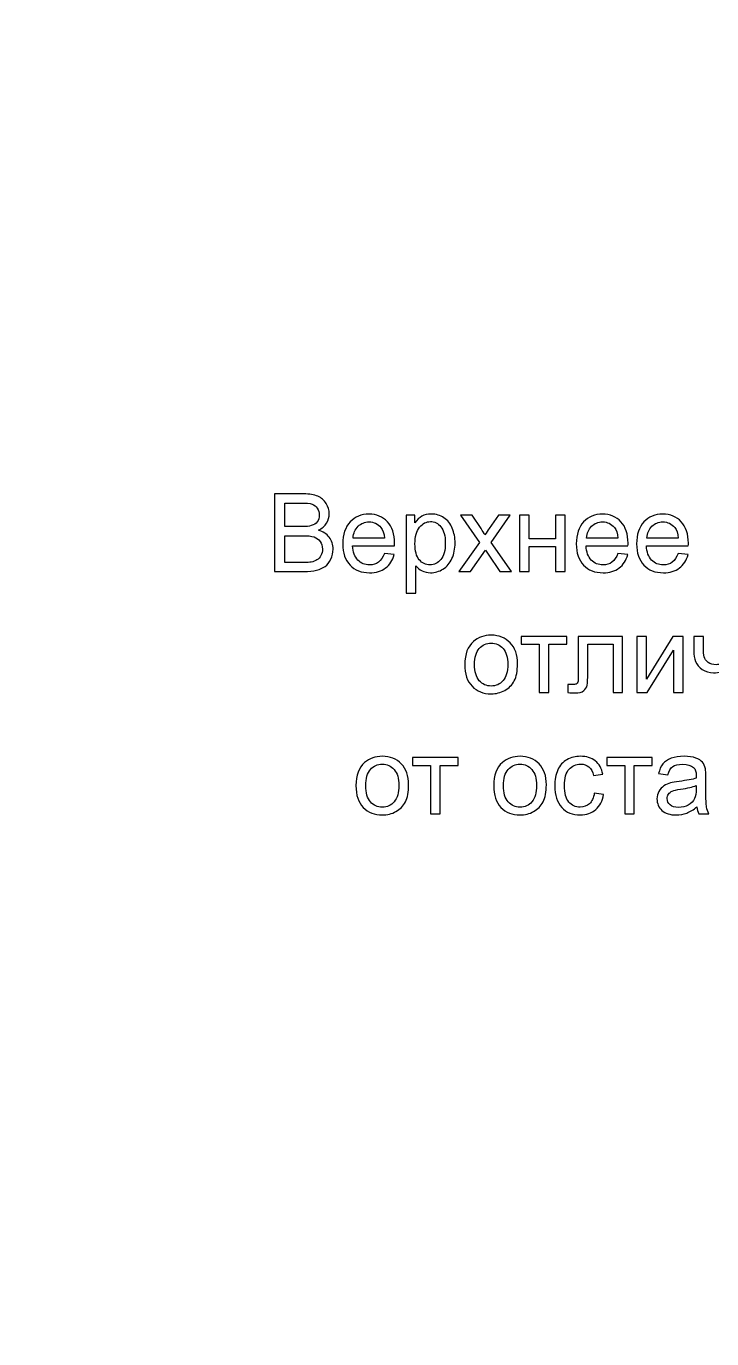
# Model space of a CAD drawing. Header units: centimetres. Extents: x -343 to 358, y -257 to 272.
# Drawn here: x -290.7 to -263.6, y 164.9 to 216.8 of the extents above; entities that cross this region are included whole.
import ezdxf

# ---------------------------------------------------------------- set-up
doc = ezdxf.new("R2010")
doc.units = ezdxf.units.CM
doc.header["$MEASUREMENT"] = 0
doc.layers.add('layer 1', color=7, linetype='Continuous')

msp = doc.modelspace()

# ---------------------------------------------------------------- linework, layer by layer
at = {"layer": 'layer 1', "color": 253, "lineweight": 20}
msp.add_open_spline([(-336.15246, 268.74795), (-336.15246, 268.74795), (-58.05242, 268.74795), (-58.05242, 268.74795), (-58.05242, 268.74795), (-54.20242, 268.74795), (-51.05242, 265.59795), (-51.05242, 261.74795), (-51.05242, 261.74795), (-51.05242, 261.74795), (-51.05242, 74.24125), (-51.05242, 74.24125), (-51.05242, 74.24125), (-51.05242, 70.39125), (-54.20242, 67.24125), (-58.05242, 67.24125), (-58.05242, 67.24125), (-58.05242, 67.24125), (-336.15246, 67.24125), (-336.15246, 67.24125), (-336.15246, 67.24125), (-340.00246, 67.24125), (-343.15246, 70.39125), (-343.15246, 74.24125), (-343.15246, 74.24125), (-343.15246, 74.24125), (-343.15246, 261.74795), (-343.15246, 261.74795), (-343.15246, 261.74795), (-343.15246, 265.59795), (-340.00246, 268.74795), (-336.15246, 268.74795)], degree=3, knots=[0, 0, 0, 0, 0.11111111, 0.11111111, 0.11111111, 0.11111111, 0.22222222, 0.22222222, 0.22222222, 0.22222222, 0.33333333, 0.33333333, 0.33333333, 0.33333333, 0.44444444, 0.44444444, 0.44444444, 0.44444444, 0.55555556, 0.55555556, 0.55555556, 0.55555556, 0.66666667, 0.66666667, 0.66666667, 0.66666667, 0.77777778, 0.77777778, 0.77777778, 0.77777778, 1, 1, 1, 1], dxfattribs=at)
at = {"layer": 'layer 1', "color": 242}
for points, knots in [([(-280.88713, 195.25934), (-280.88713, 195.25934), (-280.88713, 198.32961), (-280.88713, 198.32961), (-280.88713, 198.32961), (-280.88713, 198.32961), (-279.73507, 198.32961), (-279.73507, 198.32961), (-279.73507, 198.32961), (-279.50065, 198.32961), (-279.31269, 198.29887), (-279.17047, 198.2367), (-279.17047, 198.2367), (-279.02896, 198.17452), (-278.91819, 198.07875), (-278.83814, 197.9494), (-278.83814, 197.9494), (-278.75738, 197.82075), (-278.71736, 197.68568), (-278.71736, 197.54417), (-278.71736, 197.54417), (-278.71736, 197.41339), (-278.7531, 197.28975), (-278.82385, 197.17397), (-278.82385, 197.17397), (-278.8946, 197.05819), (-279.0018, 196.96457), (-279.14545, 196.8931), (-279.14545, 196.8931), (-278.95964, 196.83878), (-278.8167, 196.74587), (-278.71736, 196.61437), (-278.71736, 196.61437), (-278.61731, 196.48359), (-278.56728, 196.3285), (-278.56728, 196.14983), (-278.56728, 196.14983), (-278.56728, 196.00547), (-278.59801, 195.87182), (-278.65876, 195.74818), (-278.65876, 195.74818), (-278.71951, 195.62454), (-278.79455, 195.52949), (-278.88388, 195.46231), (-278.88388, 195.46231), (-278.97322, 195.39584), (-279.08542, 195.3451), (-279.21978, 195.3108), (-279.21978, 195.3108), (-279.35486, 195.27649), (-279.51995, 195.25934), (-279.71577, 195.25934), (-279.71577, 195.25934), (-279.71577, 195.25934), (-280.88713, 195.25934), (-280.88713, 195.25934)], [0, 0, 0, 0, 0.06666667, 0.06666667, 0.06666667, 0.06666667, 0.13333333, 0.13333333, 0.13333333, 0.13333333, 0.2, 0.2, 0.2, 0.2, 0.26666667, 0.26666667, 0.26666667, 0.26666667, 0.33333333, 0.33333333, 0.33333333, 0.33333333, 0.4, 0.4, 0.4, 0.4, 0.46666667, 0.46666667, 0.46666667, 0.46666667, 0.53333333, 0.53333333, 0.53333333, 0.53333333, 0.6, 0.6, 0.6, 0.6, 0.66666667, 0.66666667, 0.66666667, 0.66666667, 0.73333333, 0.73333333, 0.73333333, 0.73333333, 0.8, 0.8, 0.8, 0.8, 0.86666667, 0.86666667, 0.86666667, 0.86666667, 1, 1, 1, 1]), ([(-280.47976, 197.03889), (-280.47976, 197.03889), (-279.81582, 197.03889), (-279.81582, 197.03889), (-279.81582, 197.03889), (-279.63573, 197.03889), (-279.50637, 197.05104), (-279.42847, 197.07463), (-279.42847, 197.07463), (-279.32484, 197.10536), (-279.24694, 197.15682), (-279.19477, 197.22828), (-279.19477, 197.22828), (-279.1426, 197.29975), (-279.11615, 197.38909), (-279.11615, 197.497), (-279.11615, 197.497), (-279.11615, 197.5992), (-279.14045, 197.68925), (-279.18977, 197.76644), (-279.18977, 197.76644), (-279.23836, 197.84434), (-279.3084, 197.89794), (-279.39917, 197.92653), (-279.39917, 197.92653), (-279.48993, 197.95511), (-279.64573, 197.96941), (-279.86585, 197.96941), (-279.86585, 197.96941), (-279.86585, 197.96941), (-280.47976, 197.96941), (-280.47976, 197.96941), (-280.47976, 197.96941), (-280.47976, 197.96941), (-280.47976, 197.03889), (-280.47976, 197.03889)], [0, 0, 0, 0, 0.1, 0.1, 0.1, 0.1, 0.2, 0.2, 0.2, 0.2, 0.3, 0.3, 0.3, 0.3, 0.4, 0.4, 0.4, 0.4, 0.5, 0.5, 0.5, 0.5, 0.6, 0.6, 0.6, 0.6, 0.7, 0.7, 0.7, 0.7, 0.8, 0.8, 0.8, 0.8, 1, 1, 1, 1]), ([(-276.53902, 195.97974), (-276.53902, 195.97974), (-276.1488, 195.92828), (-276.1488, 195.92828), (-276.1488, 195.92828), (-276.20955, 195.70173), (-276.32318, 195.5252), (-276.48899, 195.40013), (-276.48899, 195.40013), (-276.65479, 195.27506), (-276.86634, 195.21217), (-277.12434, 195.21217), (-277.12434, 195.21217), (-277.4488, 195.21217), (-277.70609, 195.31223), (-277.89619, 195.51234), (-277.89619, 195.51234), (-278.0863, 195.71173), (-278.18135, 195.9926), (-278.18135, 196.35352), (-278.18135, 196.35352), (-278.18135, 196.72658), (-278.08558, 197.01674), (-277.89333, 197.22257), (-277.89333, 197.22257), (-277.70109, 197.42911), (-277.45166, 197.53202), (-277.14507, 197.53202), (-277.14507, 197.53202), (-276.84847, 197.53202), (-276.6062, 197.43125), (-276.41824, 197.229), (-276.41824, 197.229), (-276.23027, 197.02674), (-276.13594, 196.7423), (-276.13594, 196.37567), (-276.13594, 196.37567), (-276.13594, 196.35352), (-276.13665, 196.31993), (-276.13808, 196.27561), (-276.13808, 196.27561), (-276.13808, 196.27561), (-277.79542, 196.27561), (-277.79542, 196.27561), (-277.79542, 196.27561), (-277.78113, 196.03191), (-277.71252, 195.84466), (-277.58817, 195.71531), (-277.58817, 195.71531), (-277.46453, 195.58595), (-277.30944, 195.52091), (-277.12434, 195.52091), (-277.12434, 195.52091), (-276.98641, 195.52091), (-276.86848, 195.55736), (-276.77129, 195.63026), (-276.77129, 195.63026), (-276.67338, 195.70316), (-276.59619, 195.81965), (-276.53902, 195.97974)], [0, 0, 0, 0, 0.0625, 0.0625, 0.0625, 0.0625, 0.125, 0.125, 0.125, 0.125, 0.1875, 0.1875, 0.1875, 0.1875, 0.25, 0.25, 0.25, 0.25, 0.3125, 0.3125, 0.3125, 0.3125, 0.375, 0.375, 0.375, 0.375, 0.4375, 0.4375, 0.4375, 0.4375, 0.5, 0.5, 0.5, 0.5, 0.5625, 0.5625, 0.5625, 0.5625, 0.625, 0.625, 0.625, 0.625, 0.6875, 0.6875, 0.6875, 0.6875, 0.75, 0.75, 0.75, 0.75, 0.8125, 0.8125, 0.8125, 0.8125, 0.875, 0.875, 0.875, 0.875, 1, 1, 1, 1]), ([(-275.67211, 194.40601), (-275.67211, 194.40601), (-275.67211, 197.48485), (-275.67211, 197.48485), (-275.67211, 197.48485), (-275.67211, 197.48485), (-275.32906, 197.48485), (-275.32906, 197.48485), (-275.32906, 197.48485), (-275.32906, 197.48485), (-275.32906, 197.19255), (-275.32906, 197.19255), (-275.32906, 197.19255), (-275.2483, 197.30547), (-275.15682, 197.39052), (-275.05462, 197.44698), (-275.05462, 197.44698), (-274.95314, 197.50344), (-274.8295, 197.53202), (-274.68442, 197.53202), (-274.68442, 197.53202), (-274.49431, 197.53202), (-274.32708, 197.48342), (-274.182, 197.38551), (-274.182, 197.38551), (-274.03692, 197.28832), (-273.92757, 197.15038), (-273.85325, 196.97314), (-273.85325, 196.97314), (-273.77963, 196.79519), (-273.74247, 196.60079), (-273.74247, 196.38853), (-273.74247, 196.38853), (-273.74247, 196.16198), (-273.78321, 195.95758), (-273.86468, 195.77534), (-273.86468, 195.77534), (-273.94615, 195.59381), (-274.06479, 195.45445), (-274.22059, 195.35725), (-274.22059, 195.35725), (-274.37568, 195.26077), (-274.53934, 195.21217), (-274.71086, 195.21217), (-274.71086, 195.21217), (-274.83665, 195.21217), (-274.94957, 195.23861), (-275.04891, 195.2915), (-275.04891, 195.2915), (-275.14896, 195.34439), (-275.23043, 195.41085), (-275.29476, 195.49161), (-275.29476, 195.49161), (-275.29476, 195.49161), (-275.29476, 194.40601), (-275.29476, 194.40601), (-275.29476, 194.40601), (-275.29476, 194.40601), (-275.67211, 194.40601), (-275.67211, 194.40601)], [0, 0, 0, 0, 0.0625, 0.0625, 0.0625, 0.0625, 0.125, 0.125, 0.125, 0.125, 0.1875, 0.1875, 0.1875, 0.1875, 0.25, 0.25, 0.25, 0.25, 0.3125, 0.3125, 0.3125, 0.3125, 0.375, 0.375, 0.375, 0.375, 0.4375, 0.4375, 0.4375, 0.4375, 0.5, 0.5, 0.5, 0.5, 0.5625, 0.5625, 0.5625, 0.5625, 0.625, 0.625, 0.625, 0.625, 0.6875, 0.6875, 0.6875, 0.6875, 0.75, 0.75, 0.75, 0.75, 0.8125, 0.8125, 0.8125, 0.8125, 0.875, 0.875, 0.875, 0.875, 1, 1, 1, 1]), ([(-273.59238, 195.25934), (-273.59238, 195.25934), (-272.77979, 196.41212), (-272.77979, 196.41212), (-272.77979, 196.41212), (-272.77979, 196.41212), (-273.53235, 197.48485), (-273.53235, 197.48485), (-273.53235, 197.48485), (-273.53235, 197.48485), (-273.06852, 197.48485), (-273.06852, 197.48485), (-273.06852, 197.48485), (-273.06852, 197.48485), (-272.7169, 196.95956), (-272.7169, 196.95956), (-272.7169, 196.95956), (-272.65186, 196.86094), (-272.60041, 196.78089), (-272.56396, 196.718), (-272.56396, 196.718), (-272.50035, 196.80734), (-272.44389, 196.8881), (-272.39315, 196.96028), (-272.39315, 196.96028), (-272.39315, 196.96028), (-272.02294, 197.48485), (-272.02294, 197.48485), (-272.02294, 197.48485), (-272.02294, 197.48485), (-271.56198, 197.48485), (-271.56198, 197.48485), (-271.56198, 197.48485), (-271.56198, 197.48485), (-272.31882, 196.41212), (-272.31882, 196.41212), (-272.31882, 196.41212), (-272.31882, 196.41212), (-271.51266, 195.25934), (-271.51266, 195.25934), (-271.51266, 195.25934), (-271.51266, 195.25934), (-271.97149, 195.25934), (-271.97149, 195.25934), (-271.97149, 195.25934), (-271.97149, 195.25934), (-272.43174, 195.94543), (-272.43174, 195.94543), (-272.43174, 195.94543), (-272.43174, 195.94543), (-272.5368, 196.11052), (-272.5368, 196.11052), (-272.5368, 196.11052), (-272.5368, 196.11052), (-273.13141, 195.25934), (-273.13141, 195.25934), (-273.13141, 195.25934), (-273.13141, 195.25934), (-273.59238, 195.25934), (-273.59238, 195.25934)], [0, 0, 0, 0, 0.0625, 0.0625, 0.0625, 0.0625, 0.125, 0.125, 0.125, 0.125, 0.1875, 0.1875, 0.1875, 0.1875, 0.25, 0.25, 0.25, 0.25, 0.3125, 0.3125, 0.3125, 0.3125, 0.375, 0.375, 0.375, 0.375, 0.4375, 0.4375, 0.4375, 0.4375, 0.5, 0.5, 0.5, 0.5, 0.5625, 0.5625, 0.5625, 0.5625, 0.625, 0.625, 0.625, 0.625, 0.6875, 0.6875, 0.6875, 0.6875, 0.75, 0.75, 0.75, 0.75, 0.8125, 0.8125, 0.8125, 0.8125, 0.875, 0.875, 0.875, 0.875, 1, 1, 1, 1]), ([(-271.19106, 197.48485), (-271.19106, 197.48485), (-270.81371, 197.48485), (-270.81371, 197.48485), (-270.81371, 197.48485), (-270.81371, 197.48485), (-270.81371, 196.55863), (-270.81371, 196.55863), (-270.81371, 196.55863), (-270.81371, 196.55863), (-269.76741, 196.55863), (-269.76741, 196.55863), (-269.76741, 196.55863), (-269.76741, 196.55863), (-269.76741, 197.48485), (-269.76741, 197.48485), (-269.76741, 197.48485), (-269.76741, 197.48485), (-269.39006, 197.48485), (-269.39006, 197.48485), (-269.39006, 197.48485), (-269.39006, 197.48485), (-269.39006, 195.25934), (-269.39006, 195.25934), (-269.39006, 195.25934), (-269.39006, 195.25934), (-269.76741, 195.25934), (-269.76741, 195.25934), (-269.76741, 195.25934), (-269.76741, 195.25934), (-269.76741, 196.2456), (-269.76741, 196.2456), (-269.76741, 196.2456), (-269.76741, 196.2456), (-270.81371, 196.2456), (-270.81371, 196.2456), (-270.81371, 196.2456), (-270.81371, 196.2456), (-270.81371, 195.25934), (-270.81371, 195.25934), (-270.81371, 195.25934), (-270.81371, 195.25934), (-271.19106, 195.25934), (-271.19106, 195.25934), (-271.19106, 195.25934), (-271.19106, 195.25934), (-271.19106, 197.48485), (-271.19106, 197.48485)], [0, 0, 0, 0, 0.07692308, 0.07692308, 0.07692308, 0.07692308, 0.15384615, 0.15384615, 0.15384615, 0.15384615, 0.23076923, 0.23076923, 0.23076923, 0.23076923, 0.30769231, 0.30769231, 0.30769231, 0.30769231, 0.38461538, 0.38461538, 0.38461538, 0.38461538, 0.46153846, 0.46153846, 0.46153846, 0.46153846, 0.53846154, 0.53846154, 0.53846154, 0.53846154, 0.61538462, 0.61538462, 0.61538462, 0.61538462, 0.69230769, 0.69230769, 0.69230769, 0.69230769, 0.76923077, 0.76923077, 0.76923077, 0.76923077, 0.84615385, 0.84615385, 0.84615385, 0.84615385, 1, 1, 1, 1]), ([(-267.30535, 195.97974), (-267.30535, 195.97974), (-266.91513, 195.92828), (-266.91513, 195.92828), (-266.91513, 195.92828), (-266.97588, 195.70173), (-267.08951, 195.5252), (-267.25532, 195.40013), (-267.25532, 195.40013), (-267.42112, 195.27506), (-267.63267, 195.21217), (-267.89067, 195.21217), (-267.89067, 195.21217), (-268.21513, 195.21217), (-268.47242, 195.31223), (-268.66252, 195.51234), (-268.66252, 195.51234), (-268.85263, 195.71173), (-268.94768, 195.9926), (-268.94768, 196.35352), (-268.94768, 196.35352), (-268.94768, 196.72658), (-268.85191, 197.01674), (-268.65966, 197.22257), (-268.65966, 197.22257), (-268.46742, 197.42911), (-268.21799, 197.53202), (-267.9114, 197.53202), (-267.9114, 197.53202), (-267.6148, 197.53202), (-267.37253, 197.43125), (-267.18457, 197.229), (-267.18457, 197.229), (-266.9966, 197.02674), (-266.90227, 196.7423), (-266.90227, 196.37567), (-266.90227, 196.37567), (-266.90227, 196.35352), (-266.90298, 196.31993), (-266.90441, 196.27561), (-266.90441, 196.27561), (-266.90441, 196.27561), (-268.56175, 196.27561), (-268.56175, 196.27561), (-268.56175, 196.27561), (-268.54746, 196.03191), (-268.47885, 195.84466), (-268.3545, 195.71531), (-268.3545, 195.71531), (-268.23086, 195.58595), (-268.07577, 195.52091), (-267.89067, 195.52091), (-267.89067, 195.52091), (-267.75274, 195.52091), (-267.63481, 195.55736), (-267.53762, 195.63026), (-267.53762, 195.63026), (-267.43971, 195.70316), (-267.36252, 195.81965), (-267.30535, 195.97974)], [0, 0, 0, 0, 0.0625, 0.0625, 0.0625, 0.0625, 0.125, 0.125, 0.125, 0.125, 0.1875, 0.1875, 0.1875, 0.1875, 0.25, 0.25, 0.25, 0.25, 0.3125, 0.3125, 0.3125, 0.3125, 0.375, 0.375, 0.375, 0.375, 0.4375, 0.4375, 0.4375, 0.4375, 0.5, 0.5, 0.5, 0.5, 0.5625, 0.5625, 0.5625, 0.5625, 0.625, 0.625, 0.625, 0.625, 0.6875, 0.6875, 0.6875, 0.6875, 0.75, 0.75, 0.75, 0.75, 0.8125, 0.8125, 0.8125, 0.8125, 0.875, 0.875, 0.875, 0.875, 1, 1, 1, 1]), ([(-264.92046, 195.97974), (-264.92046, 195.97974), (-264.53024, 195.92828), (-264.53024, 195.92828), (-264.53024, 195.92828), (-264.59099, 195.70173), (-264.70462, 195.5252), (-264.87043, 195.40013), (-264.87043, 195.40013), (-265.03623, 195.27506), (-265.24778, 195.21217), (-265.50578, 195.21217), (-265.50578, 195.21217), (-265.83024, 195.21217), (-266.08753, 195.31223), (-266.27763, 195.51234), (-266.27763, 195.51234), (-266.46774, 195.71173), (-266.56279, 195.9926), (-266.56279, 196.35352), (-266.56279, 196.35352), (-266.56279, 196.72658), (-266.46702, 197.01674), (-266.27477, 197.22257), (-266.27477, 197.22257), (-266.08253, 197.42911), (-265.8331, 197.53202), (-265.52651, 197.53202), (-265.52651, 197.53202), (-265.22991, 197.53202), (-264.98764, 197.43125), (-264.79968, 197.229), (-264.79968, 197.229), (-264.61171, 197.02674), (-264.51738, 196.7423), (-264.51738, 196.37567), (-264.51738, 196.37567), (-264.51738, 196.35352), (-264.51809, 196.31993), (-264.51952, 196.27561), (-264.51952, 196.27561), (-264.51952, 196.27561), (-266.17686, 196.27561), (-266.17686, 196.27561), (-266.17686, 196.27561), (-266.16257, 196.03191), (-266.09396, 195.84466), (-265.96961, 195.71531), (-265.96961, 195.71531), (-265.84597, 195.58595), (-265.69088, 195.52091), (-265.50578, 195.52091), (-265.50578, 195.52091), (-265.36785, 195.52091), (-265.24992, 195.55736), (-265.15273, 195.63026), (-265.15273, 195.63026), (-265.05482, 195.70316), (-264.97763, 195.81965), (-264.92046, 195.97974)], [0, 0, 0, 0, 0.0625, 0.0625, 0.0625, 0.0625, 0.125, 0.125, 0.125, 0.125, 0.1875, 0.1875, 0.1875, 0.1875, 0.25, 0.25, 0.25, 0.25, 0.3125, 0.3125, 0.3125, 0.3125, 0.375, 0.375, 0.375, 0.375, 0.4375, 0.4375, 0.4375, 0.4375, 0.5, 0.5, 0.5, 0.5, 0.5625, 0.5625, 0.5625, 0.5625, 0.625, 0.625, 0.625, 0.625, 0.6875, 0.6875, 0.6875, 0.6875, 0.75, 0.75, 0.75, 0.75, 0.8125, 0.8125, 0.8125, 0.8125, 0.875, 0.875, 0.875, 0.875, 1, 1, 1, 1]), ([(-277.77398, 196.58436), (-277.77398, 196.58436), (-276.53473, 196.58436), (-276.53473, 196.58436), (-276.53473, 196.58436), (-276.55117, 196.7716), (-276.59905, 196.91168), (-276.67695, 197.0053), (-276.67695, 197.0053), (-276.7963, 197.15038), (-276.9521, 197.22328), (-277.14292, 197.22328), (-277.14292, 197.22328), (-277.31587, 197.22328), (-277.46095, 197.16539), (-277.57888, 197.04961), (-277.57888, 197.04961), (-277.69608, 196.93384), (-277.76112, 196.77875), (-277.77398, 196.58436)], [0, 0, 0, 0, 0.16666667, 0.16666667, 0.16666667, 0.16666667, 0.33333333, 0.33333333, 0.33333333, 0.33333333, 0.5, 0.5, 0.5, 0.5, 0.66666667, 0.66666667, 0.66666667, 0.66666667, 1, 1, 1, 1]), ([(-275.32906, 196.35852), (-275.32906, 196.07336), (-275.27117, 195.86253), (-275.15611, 195.72603), (-275.15611, 195.72603), (-275.04033, 195.58952), (-274.90025, 195.52091), (-274.73588, 195.52091), (-274.73588, 195.52091), (-274.56864, 195.52091), (-274.4257, 195.59167), (-274.30707, 195.73317), (-274.30707, 195.73317), (-274.18772, 195.87468), (-274.1284, 196.09337), (-274.1284, 196.38996), (-274.1284, 196.38996), (-274.1284, 196.67298), (-274.18629, 196.88452), (-274.30278, 197.02531), (-274.30278, 197.02531), (-274.41927, 197.16611), (-274.55792, 197.23614), (-274.71944, 197.23614), (-274.71944, 197.23614), (-274.87953, 197.23614), (-275.02103, 197.1611), (-275.14396, 197.01174), (-275.14396, 197.01174), (-275.2676, 196.86165), (-275.32906, 196.64439), (-275.32906, 196.35852)], [0, 0, 0, 0, 0.11111111, 0.11111111, 0.11111111, 0.11111111, 0.22222222, 0.22222222, 0.22222222, 0.22222222, 0.33333333, 0.33333333, 0.33333333, 0.33333333, 0.44444444, 0.44444444, 0.44444444, 0.44444444, 0.55555556, 0.55555556, 0.55555556, 0.55555556, 0.66666667, 0.66666667, 0.66666667, 0.66666667, 0.77777778, 0.77777778, 0.77777778, 0.77777778, 1, 1, 1, 1]), ([(-268.54031, 196.58436), (-268.54031, 196.58436), (-267.30106, 196.58436), (-267.30106, 196.58436), (-267.30106, 196.58436), (-267.3175, 196.7716), (-267.36538, 196.91168), (-267.44328, 197.0053), (-267.44328, 197.0053), (-267.56263, 197.15038), (-267.71843, 197.22328), (-267.90925, 197.22328), (-267.90925, 197.22328), (-268.0822, 197.22328), (-268.22728, 197.16539), (-268.34521, 197.04961), (-268.34521, 197.04961), (-268.46241, 196.93384), (-268.52745, 196.77875), (-268.54031, 196.58436)], [0, 0, 0, 0, 0.16666667, 0.16666667, 0.16666667, 0.16666667, 0.33333333, 0.33333333, 0.33333333, 0.33333333, 0.5, 0.5, 0.5, 0.5, 0.66666667, 0.66666667, 0.66666667, 0.66666667, 1, 1, 1, 1]), ([(-266.15542, 196.58436), (-266.15542, 196.58436), (-264.91617, 196.58436), (-264.91617, 196.58436), (-264.91617, 196.58436), (-264.93261, 196.7716), (-264.98049, 196.91168), (-265.05839, 197.0053), (-265.05839, 197.0053), (-265.17774, 197.15038), (-265.33354, 197.22328), (-265.52436, 197.22328), (-265.52436, 197.22328), (-265.69731, 197.22328), (-265.84239, 197.16539), (-265.96032, 197.04961), (-265.96032, 197.04961), (-266.07752, 196.93384), (-266.14256, 196.77875), (-266.15542, 196.58436)], [0, 0, 0, 0, 0.16666667, 0.16666667, 0.16666667, 0.16666667, 0.33333333, 0.33333333, 0.33333333, 0.33333333, 0.5, 0.5, 0.5, 0.5, 0.66666667, 0.66666667, 0.66666667, 0.66666667, 1, 1, 1, 1]), ([(-280.47976, 195.61954), (-280.47976, 195.61954), (-279.71505, 195.61954), (-279.71505, 195.61954), (-279.71505, 195.61954), (-279.58355, 195.61954), (-279.49136, 195.62454), (-279.43776, 195.63455), (-279.43776, 195.63455), (-279.34485, 195.65098), (-279.26624, 195.67886), (-279.20334, 195.71816), (-279.20334, 195.71816), (-279.14045, 195.75747), (-279.089, 195.81465), (-279.04826, 195.88969), (-279.04826, 195.88969), (-279.00752, 195.96473), (-278.98751, 196.05121), (-278.98751, 196.14912), (-278.98751, 196.14912), (-278.98751, 196.26418), (-279.01681, 196.36352), (-279.07613, 196.44857), (-279.07613, 196.44857), (-279.13473, 196.53361), (-279.21621, 196.59293), (-279.32055, 196.62724), (-279.32055, 196.62724), (-279.42418, 196.66154), (-279.57426, 196.67869), (-279.76937, 196.67869), (-279.76937, 196.67869), (-279.76937, 196.67869), (-280.47976, 196.67869), (-280.47976, 196.67869), (-280.47976, 196.67869), (-280.47976, 196.67869), (-280.47976, 195.61954), (-280.47976, 195.61954)], [0, 0, 0, 0, 0.09090909, 0.09090909, 0.09090909, 0.09090909, 0.18181818, 0.18181818, 0.18181818, 0.18181818, 0.27272727, 0.27272727, 0.27272727, 0.27272727, 0.36363636, 0.36363636, 0.36363636, 0.36363636, 0.45454545, 0.45454545, 0.45454545, 0.45454545, 0.54545455, 0.54545455, 0.54545455, 0.54545455, 0.63636364, 0.63636364, 0.63636364, 0.63636364, 0.72727273, 0.72727273, 0.72727273, 0.72727273, 0.81818182, 0.81818182, 0.81818182, 0.81818182, 1, 1, 1, 1]), ([(-273.35724, 191.5816), (-273.35724, 191.99254), (-273.24289, 192.29699), (-273.01348, 192.49496), (-273.01348, 192.49496), (-272.82266, 192.65933), (-272.58896, 192.74152), (-272.31381, 192.74152), (-272.31381, 192.74152), (-272.00864, 192.74152), (-271.7585, 192.64147), (-271.56411, 192.44136), (-271.56411, 192.44136), (-271.37043, 192.24196), (-271.27324, 191.96538), (-271.27324, 191.61304), (-271.27324, 191.61304), (-271.27324, 191.32717), (-271.31612, 191.10276), (-271.40188, 190.9391), (-271.40188, 190.9391), (-271.48764, 190.77544), (-271.61271, 190.64822), (-271.77709, 190.55746), (-271.77709, 190.55746), (-271.94075, 190.4667), (-272.12013, 190.42167), (-272.31381, 190.42167), (-272.31381, 190.42167), (-272.62541, 190.42167), (-272.87698, 190.52101), (-273.06923, 190.72041), (-273.06923, 190.72041), (-273.26148, 190.9198), (-273.35724, 191.2071), (-273.35724, 191.5816)], [0, 0, 0, 0, 0.1, 0.1, 0.1, 0.1, 0.2, 0.2, 0.2, 0.2, 0.3, 0.3, 0.3, 0.3, 0.4, 0.4, 0.4, 0.4, 0.5, 0.5, 0.5, 0.5, 0.6, 0.6, 0.6, 0.6, 0.7, 0.7, 0.7, 0.7, 0.8, 0.8, 0.8, 0.8, 1, 1, 1, 1]), ([(-271.12244, 192.69435), (-271.12244, 192.69435), (-269.32144, 192.69435), (-269.32144, 192.69435), (-269.32144, 192.69435), (-269.32144, 192.69435), (-269.32144, 192.38132), (-269.32144, 192.38132), (-269.32144, 192.38132), (-269.32144, 192.38132), (-270.03327, 192.38132), (-270.03327, 192.38132), (-270.03327, 192.38132), (-270.03327, 192.38132), (-270.03327, 190.46884), (-270.03327, 190.46884), (-270.03327, 190.46884), (-270.03327, 190.46884), (-270.41062, 190.46884), (-270.41062, 190.46884), (-270.41062, 190.46884), (-270.41062, 190.46884), (-270.41062, 192.38132), (-270.41062, 192.38132), (-270.41062, 192.38132), (-270.41062, 192.38132), (-271.12244, 192.38132), (-271.12244, 192.38132), (-271.12244, 192.38132), (-271.12244, 192.38132), (-271.12244, 192.69435), (-271.12244, 192.69435)], [0, 0, 0, 0, 0.11111111, 0.11111111, 0.11111111, 0.11111111, 0.22222222, 0.22222222, 0.22222222, 0.22222222, 0.33333333, 0.33333333, 0.33333333, 0.33333333, 0.44444444, 0.44444444, 0.44444444, 0.44444444, 0.55555556, 0.55555556, 0.55555556, 0.55555556, 0.66666667, 0.66666667, 0.66666667, 0.66666667, 0.77777778, 0.77777778, 0.77777778, 0.77777778, 1, 1, 1, 1]), ([(-268.8712, 192.69435), (-268.8712, 192.69435), (-267.11737, 192.69435), (-267.11737, 192.69435), (-267.11737, 192.69435), (-267.11737, 192.69435), (-267.11737, 190.47098), (-267.11737, 190.47098), (-267.11737, 190.47098), (-267.11737, 190.47098), (-267.49473, 190.47098), (-267.49473, 190.47098), (-267.49473, 190.47098), (-267.49473, 190.47098), (-267.49473, 192.38132), (-267.49473, 192.38132), (-267.49473, 192.38132), (-267.49473, 192.38132), (-268.49385, 192.38132), (-268.49385, 192.38132), (-268.49385, 192.38132), (-268.49385, 192.38132), (-268.49385, 191.27428), (-268.49385, 191.27428), (-268.49385, 191.27428), (-268.49385, 191.01628), (-268.50242, 190.84619), (-268.51886, 190.76329), (-268.51886, 190.76329), (-268.53601, 190.6811), (-268.58175, 190.60963), (-268.6568, 190.54817), (-268.6568, 190.54817), (-268.73255, 190.48671), (-268.84118, 190.45598), (-268.9834, 190.45598), (-268.9834, 190.45598), (-269.07131, 190.45598), (-269.17279, 190.46169), (-269.28714, 190.47241), (-269.28714, 190.47241), (-269.28714, 190.47241), (-269.28714, 190.78616), (-269.28714, 190.78616), (-269.28714, 190.78616), (-269.28714, 190.78616), (-269.12205, 190.78616), (-269.12205, 190.78616), (-269.12205, 190.78616), (-269.04415, 190.78616), (-268.98841, 190.79402), (-268.95482, 190.81046), (-268.95482, 190.81046), (-268.92123, 190.82618), (-268.89907, 190.85191), (-268.88764, 190.88693), (-268.88764, 190.88693), (-268.87692, 190.92195), (-268.8712, 191.03558), (-268.8712, 191.22783), (-268.8712, 191.22783), (-268.8712, 191.22783), (-268.8712, 192.69435), (-268.8712, 192.69435)], [0, 0, 0, 0, 0.05882353, 0.05882353, 0.05882353, 0.05882353, 0.11764706, 0.11764706, 0.11764706, 0.11764706, 0.17647059, 0.17647059, 0.17647059, 0.17647059, 0.23529412, 0.23529412, 0.23529412, 0.23529412, 0.29411765, 0.29411765, 0.29411765, 0.29411765, 0.35294118, 0.35294118, 0.35294118, 0.35294118, 0.41176471, 0.41176471, 0.41176471, 0.41176471, 0.47058824, 0.47058824, 0.47058824, 0.47058824, 0.52941176, 0.52941176, 0.52941176, 0.52941176, 0.58823529, 0.58823529, 0.58823529, 0.58823529, 0.64705882, 0.64705882, 0.64705882, 0.64705882, 0.70588235, 0.70588235, 0.70588235, 0.70588235, 0.76470588, 0.76470588, 0.76470588, 0.76470588, 0.82352941, 0.82352941, 0.82352941, 0.82352941, 0.88235294, 0.88235294, 0.88235294, 0.88235294, 1, 1, 1, 1]), ([(-266.5535, 192.69435), (-266.5535, 192.69435), (-266.17615, 192.69435), (-266.17615, 192.69435), (-266.17615, 192.69435), (-266.17615, 192.69435), (-266.17615, 190.99699), (-266.17615, 190.99699), (-266.17615, 190.99699), (-266.17615, 190.99699), (-265.12771, 192.69435), (-265.12771, 192.69435), (-265.12771, 192.69435), (-265.12771, 192.69435), (-264.72249, 192.69435), (-264.72249, 192.69435), (-264.72249, 192.69435), (-264.72249, 192.69435), (-264.72249, 190.46884), (-264.72249, 190.46884), (-264.72249, 190.46884), (-264.72249, 190.46884), (-265.09984, 190.46884), (-265.09984, 190.46884), (-265.09984, 190.46884), (-265.09984, 190.46884), (-265.09984, 192.15548), (-265.09984, 192.15548), (-265.09984, 192.15548), (-265.09984, 192.15548), (-266.14684, 190.46884), (-266.14684, 190.46884), (-266.14684, 190.46884), (-266.14684, 190.46884), (-266.5535, 190.46884), (-266.5535, 190.46884), (-266.5535, 190.46884), (-266.5535, 190.46884), (-266.5535, 192.69435), (-266.5535, 192.69435)], [0, 0, 0, 0, 0.09090909, 0.09090909, 0.09090909, 0.09090909, 0.18181818, 0.18181818, 0.18181818, 0.18181818, 0.27272727, 0.27272727, 0.27272727, 0.27272727, 0.36363636, 0.36363636, 0.36363636, 0.36363636, 0.45454545, 0.45454545, 0.45454545, 0.45454545, 0.54545455, 0.54545455, 0.54545455, 0.54545455, 0.63636364, 0.63636364, 0.63636364, 0.63636364, 0.72727273, 0.72727273, 0.72727273, 0.72727273, 0.81818182, 0.81818182, 0.81818182, 0.81818182, 1, 1, 1, 1]), ([(-264.29939, 192.69435), (-264.29939, 192.69435), (-263.92204, 192.69435), (-263.92204, 192.69435), (-263.92204, 192.69435), (-263.92204, 192.69435), (-263.92204, 192.27412), (-263.92204, 192.27412), (-263.92204, 192.27412), (-263.92204, 192.09259), (-263.91132, 191.96109), (-263.88917, 191.87962), (-263.88917, 191.87962), (-263.86773, 191.79814), (-263.81555, 191.72668), (-263.73265, 191.66593), (-263.73265, 191.66593), (-263.65046, 191.60518), (-263.54684, 191.57516), (-263.42177, 191.57516), (-263.42177, 191.57516), (-263.27883, 191.57516), (-263.09444, 191.61304), (-262.86717, 191.68808), (-262.86717, 191.68808), (-262.86717, 191.68808), (-262.86717, 192.69435), (-262.86717, 192.69435), (-262.86717, 192.69435), (-262.86717, 192.69435), (-262.48982, 192.69435), (-262.48982, 192.69435), (-262.48982, 192.69435), (-262.48982, 192.69435), (-262.48982, 190.46884), (-262.48982, 190.46884), (-262.48982, 190.46884), (-262.48982, 190.46884), (-262.86717, 190.46884), (-262.86717, 190.46884), (-262.86717, 190.46884), (-262.86717, 190.46884), (-262.86717, 191.36719), (-262.86717, 191.36719), (-262.86717, 191.36719), (-263.09945, 191.2943), (-263.31671, 191.25785), (-263.51825, 191.25785), (-263.51825, 191.25785), (-263.68763, 191.25785), (-263.837, 191.30073), (-263.96635, 191.38649), (-263.96635, 191.38649), (-264.09571, 191.47225), (-264.18362, 191.57731), (-264.23007, 191.70166), (-264.23007, 191.70166), (-264.27652, 191.82602), (-264.29939, 191.96252), (-264.29939, 192.11189), (-264.29939, 192.11189), (-264.29939, 192.11189), (-264.29939, 192.69435), (-264.29939, 192.69435)], [0, 0, 0, 0, 0.05882353, 0.05882353, 0.05882353, 0.05882353, 0.11764706, 0.11764706, 0.11764706, 0.11764706, 0.17647059, 0.17647059, 0.17647059, 0.17647059, 0.23529412, 0.23529412, 0.23529412, 0.23529412, 0.29411765, 0.29411765, 0.29411765, 0.29411765, 0.35294118, 0.35294118, 0.35294118, 0.35294118, 0.41176471, 0.41176471, 0.41176471, 0.41176471, 0.47058824, 0.47058824, 0.47058824, 0.47058824, 0.52941176, 0.52941176, 0.52941176, 0.52941176, 0.58823529, 0.58823529, 0.58823529, 0.58823529, 0.64705882, 0.64705882, 0.64705882, 0.64705882, 0.70588235, 0.70588235, 0.70588235, 0.70588235, 0.76470588, 0.76470588, 0.76470588, 0.76470588, 0.82352941, 0.82352941, 0.82352941, 0.82352941, 0.88235294, 0.88235294, 0.88235294, 0.88235294, 1, 1, 1, 1]), ([(-272.97132, 191.58088), (-272.97132, 191.29644), (-272.90914, 191.08346), (-272.78478, 190.94267), (-272.78478, 190.94267), (-272.65972, 190.80117), (-272.5032, 190.73041), (-272.31381, 190.73041), (-272.31381, 190.73041), (-272.12656, 190.73041), (-271.97076, 190.80117), (-271.8457, 190.94339), (-271.8457, 190.94339), (-271.72134, 191.08561), (-271.65916, 191.30216), (-271.65916, 191.59303), (-271.65916, 191.59303), (-271.65916, 191.86747), (-271.72206, 192.07544), (-271.84712, 192.21623), (-271.84712, 192.21623), (-271.97219, 192.35774), (-272.12799, 192.42849), (-272.31381, 192.42849), (-272.31381, 192.42849), (-272.5032, 192.42849), (-272.65972, 192.35845), (-272.78478, 192.21766), (-272.78478, 192.21766), (-272.90914, 192.07687), (-272.97132, 191.86461), (-272.97132, 191.58088)], [0, 0, 0, 0, 0.11111111, 0.11111111, 0.11111111, 0.11111111, 0.22222222, 0.22222222, 0.22222222, 0.22222222, 0.33333333, 0.33333333, 0.33333333, 0.33333333, 0.44444444, 0.44444444, 0.44444444, 0.44444444, 0.55555556, 0.55555556, 0.55555556, 0.55555556, 0.66666667, 0.66666667, 0.66666667, 0.66666667, 0.77777778, 0.77777778, 0.77777778, 0.77777778, 1, 1, 1, 1]), ([(-277.66174, 186.7911), (-277.66174, 187.20204), (-277.54739, 187.50649), (-277.31798, 187.70446), (-277.31798, 187.70446), (-277.12716, 187.86883), (-276.89346, 187.95102), (-276.61831, 187.95102), (-276.61831, 187.95102), (-276.31314, 187.95102), (-276.063, 187.85097), (-275.86861, 187.65086), (-275.86861, 187.65086), (-275.67493, 187.45146), (-275.57774, 187.17488), (-275.57774, 186.82254), (-275.57774, 186.82254), (-275.57774, 186.53667), (-275.62062, 186.31226), (-275.70638, 186.1486), (-275.70638, 186.1486), (-275.79214, 185.98494), (-275.91721, 185.85772), (-276.08159, 185.76696), (-276.08159, 185.76696), (-276.24525, 185.6762), (-276.42463, 185.63117), (-276.61831, 185.63117), (-276.61831, 185.63117), (-276.92991, 185.63117), (-277.18148, 185.73051), (-277.37373, 185.92991), (-277.37373, 185.92991), (-277.56598, 186.1293), (-277.66174, 186.4166), (-277.66174, 186.7911)], [0, 0, 0, 0, 0.1, 0.1, 0.1, 0.1, 0.2, 0.2, 0.2, 0.2, 0.3, 0.3, 0.3, 0.3, 0.4, 0.4, 0.4, 0.4, 0.5, 0.5, 0.5, 0.5, 0.6, 0.6, 0.6, 0.6, 0.7, 0.7, 0.7, 0.7, 0.8, 0.8, 0.8, 0.8, 1, 1, 1, 1]), ([(-272.21588, 186.7911), (-272.21588, 187.20204), (-272.10153, 187.50649), (-271.87212, 187.70446), (-271.87212, 187.70446), (-271.6813, 187.86883), (-271.4476, 187.95102), (-271.17245, 187.95102), (-271.17245, 187.95102), (-270.86728, 187.95102), (-270.61714, 187.85097), (-270.42275, 187.65086), (-270.42275, 187.65086), (-270.22907, 187.45146), (-270.13188, 187.17488), (-270.13188, 186.82254), (-270.13188, 186.82254), (-270.13188, 186.53667), (-270.17476, 186.31226), (-270.26052, 186.1486), (-270.26052, 186.1486), (-270.34628, 185.98494), (-270.47135, 185.85772), (-270.63573, 185.76696), (-270.63573, 185.76696), (-270.79939, 185.6762), (-270.97877, 185.63117), (-271.17245, 185.63117), (-271.17245, 185.63117), (-271.48405, 185.63117), (-271.73562, 185.73051), (-271.92787, 185.92991), (-271.92787, 185.92991), (-272.12012, 186.1293), (-272.21588, 186.4166), (-272.21588, 186.7911)], [0, 0, 0, 0, 0.1, 0.1, 0.1, 0.1, 0.2, 0.2, 0.2, 0.2, 0.3, 0.3, 0.3, 0.3, 0.4, 0.4, 0.4, 0.4, 0.5, 0.5, 0.5, 0.5, 0.6, 0.6, 0.6, 0.6, 0.7, 0.7, 0.7, 0.7, 0.8, 0.8, 0.8, 0.8, 1, 1, 1, 1]), ([(-268.23583, 186.49308), (-268.23583, 186.49308), (-267.86705, 186.44162), (-267.86705, 186.44162), (-267.86705, 186.44162), (-267.90779, 186.18791), (-268.0107, 185.98994), (-268.17722, 185.84629), (-268.17722, 185.84629), (-268.34374, 185.70264), (-268.54886, 185.63117), (-268.79113, 185.63117), (-268.79113, 185.63117), (-269.09487, 185.63117), (-269.33929, 185.73051), (-269.52368, 185.92919), (-269.52368, 185.92919), (-269.70878, 186.12787), (-269.80098, 186.41232), (-269.80098, 186.78252), (-269.80098, 186.78252), (-269.80098, 187.02265), (-269.76095, 187.23205), (-269.68163, 187.41215), (-269.68163, 187.41215), (-269.6023, 187.59154), (-269.48151, 187.72661), (-269.31857, 187.81595), (-269.31857, 187.81595), (-269.15634, 187.906), (-268.97981, 187.95102), (-268.78828, 187.95102), (-268.78828, 187.95102), (-268.54743, 187.95102), (-268.34946, 187.89027), (-268.19652, 187.76806), (-268.19652, 187.76806), (-268.04286, 187.64585), (-267.94424, 187.47219), (-267.90136, 187.24778), (-267.90136, 187.24778), (-267.90136, 187.24778), (-268.26584, 187.19203), (-268.26584, 187.19203), (-268.26584, 187.19203), (-268.30086, 187.3414), (-268.36233, 187.45361), (-268.45166, 187.52936), (-268.45166, 187.52936), (-268.54028, 187.6044), (-268.64748, 187.64228), (-268.77327, 187.64228), (-268.77327, 187.64228), (-268.96337, 187.64228), (-269.11774, 187.57439), (-269.23709, 187.4386), (-269.23709, 187.4386), (-269.35573, 187.30209), (-269.41505, 187.08769), (-269.41505, 186.79324), (-269.41505, 186.79324), (-269.41505, 186.4945), (-269.35788, 186.27796), (-269.24353, 186.14288), (-269.24353, 186.14288), (-269.12846, 186.00781), (-268.97909, 185.93991), (-268.79542, 185.93991), (-268.79542, 185.93991), (-268.64677, 185.93991), (-268.52313, 185.98494), (-268.4245, 186.0757), (-268.4245, 186.0757), (-268.32516, 186.16575), (-268.26227, 186.30511), (-268.23583, 186.49308)], [0, 0, 0, 0, 0.05, 0.05, 0.05, 0.05, 0.1, 0.1, 0.1, 0.1, 0.15, 0.15, 0.15, 0.15, 0.2, 0.2, 0.2, 0.2, 0.25, 0.25, 0.25, 0.25, 0.3, 0.3, 0.3, 0.3, 0.35, 0.35, 0.35, 0.35, 0.4, 0.4, 0.4, 0.4, 0.45, 0.45, 0.45, 0.45, 0.5, 0.5, 0.5, 0.5, 0.55, 0.55, 0.55, 0.55, 0.6, 0.6, 0.6, 0.6, 0.65, 0.65, 0.65, 0.65, 0.7, 0.7, 0.7, 0.7, 0.75, 0.75, 0.75, 0.75, 0.8, 0.8, 0.8, 0.8, 0.85, 0.85, 0.85, 0.85, 0.9, 0.9, 0.9, 0.9, 1, 1, 1, 1]), ([(-264.17573, 185.95707), (-264.3158, 185.83771), (-264.45088, 185.7541), (-264.58024, 185.70478), (-264.58024, 185.70478), (-264.70959, 185.65547), (-264.84824, 185.63117), (-264.99689, 185.63117), (-264.99689, 185.63117), (-265.24132, 185.63117), (-265.42928, 185.69049), (-265.56078, 185.80984), (-265.56078, 185.80984), (-265.69228, 185.92848), (-265.75803, 186.0807), (-265.75803, 186.26581), (-265.75803, 186.26581), (-265.75803, 186.37444), (-265.73302, 186.47378), (-265.6837, 186.56383), (-265.6837, 186.56383), (-265.63367, 186.65388), (-265.56864, 186.72535), (-265.48859, 186.77966), (-265.48859, 186.77966), (-265.40784, 186.83398), (-265.31779, 186.87543), (-265.21702, 186.9033), (-265.21702, 186.9033), (-265.14269, 186.9226), (-265.03048, 186.94118), (-264.88112, 186.95976), (-264.88112, 186.95976), (-264.57666, 186.9955), (-264.35154, 187.03909), (-264.20789, 187.08912), (-264.20789, 187.08912), (-264.20646, 187.14058), (-264.20574, 187.17345), (-264.20574, 187.18703), (-264.20574, 187.18703), (-264.20574, 187.33997), (-264.24148, 187.44789), (-264.31295, 187.51078), (-264.31295, 187.51078), (-264.40943, 187.59583), (-264.55308, 187.63799), (-264.74318, 187.63799), (-264.74318, 187.63799), (-264.92114, 187.63799), (-265.05264, 187.60655), (-265.13697, 187.54437), (-265.13697, 187.54437), (-265.22202, 187.48219), (-265.2842, 187.37213), (-265.32493, 187.21347), (-265.32493, 187.21347), (-265.32493, 187.21347), (-265.69371, 187.26493), (-265.69371, 187.26493), (-265.69371, 187.26493), (-265.66012, 187.42287), (-265.60509, 187.5508), (-265.5279, 187.648), (-265.5279, 187.648), (-265.45072, 187.74519), (-265.33923, 187.81952), (-265.19343, 187.87241), (-265.19343, 187.87241), (-265.04835, 187.92458), (-264.87897, 187.95102), (-264.68744, 187.95102), (-264.68744, 187.95102), (-264.49733, 187.95102), (-264.34225, 187.92887), (-264.2229, 187.88384), (-264.2229, 187.88384), (-264.10426, 187.83882), (-264.01635, 187.78307), (-263.96061, 187.71518), (-263.96061, 187.71518), (-263.90486, 187.64728), (-263.86556, 187.56152), (-263.84269, 187.45789), (-263.84269, 187.45789), (-263.83054, 187.39357), (-263.82411, 187.27779), (-263.82411, 187.11127), (-263.82411, 187.11127), (-263.82411, 187.11127), (-263.82411, 186.611), (-263.82411, 186.611), (-263.82411, 186.611), (-263.82411, 186.26152), (-263.81624, 186.04068), (-263.80052, 185.94706), (-263.80052, 185.94706), (-263.78551, 185.85344), (-263.75407, 185.7641), (-263.70833, 185.67834), (-263.70833, 185.67834), (-263.70833, 185.67834), (-264.10283, 185.67834), (-264.10283, 185.67834), (-264.10283, 185.67834), (-264.14071, 185.75767), (-264.16501, 185.85058), (-264.17573, 185.95707)], [0, 0, 0, 0, 0.03571429, 0.03571429, 0.03571429, 0.03571429, 0.07142857, 0.07142857, 0.07142857, 0.07142857, 0.10714286, 0.10714286, 0.10714286, 0.10714286, 0.14285714, 0.14285714, 0.14285714, 0.14285714, 0.17857143, 0.17857143, 0.17857143, 0.17857143, 0.21428571, 0.21428571, 0.21428571, 0.21428571, 0.25, 0.25, 0.25, 0.25, 0.28571429, 0.28571429, 0.28571429, 0.28571429, 0.32142857, 0.32142857, 0.32142857, 0.32142857, 0.35714286, 0.35714286, 0.35714286, 0.35714286, 0.39285714, 0.39285714, 0.39285714, 0.39285714, 0.42857143, 0.42857143, 0.42857143, 0.42857143, 0.46428571, 0.46428571, 0.46428571, 0.46428571, 0.5, 0.5, 0.5, 0.5, 0.53571429, 0.53571429, 0.53571429, 0.53571429, 0.57142857, 0.57142857, 0.57142857, 0.57142857, 0.60714286, 0.60714286, 0.60714286, 0.60714286, 0.64285714, 0.64285714, 0.64285714, 0.64285714, 0.67857143, 0.67857143, 0.67857143, 0.67857143, 0.71428571, 0.71428571, 0.71428571, 0.71428571, 0.75, 0.75, 0.75, 0.75, 0.78571429, 0.78571429, 0.78571429, 0.78571429, 0.82142857, 0.82142857, 0.82142857, 0.82142857, 0.85714286, 0.85714286, 0.85714286, 0.85714286, 0.89285714, 0.89285714, 0.89285714, 0.89285714, 0.92857143, 0.92857143, 0.92857143, 0.92857143, 1, 1, 1, 1]), ([(-277.27582, 186.79038), (-277.27582, 186.50594), (-277.21364, 186.29296), (-277.08928, 186.15217), (-277.08928, 186.15217), (-276.96422, 186.01067), (-276.8077, 185.93991), (-276.61831, 185.93991), (-276.61831, 185.93991), (-276.43106, 185.93991), (-276.27526, 186.01067), (-276.1502, 186.15289), (-276.1502, 186.15289), (-276.02584, 186.29511), (-275.96366, 186.51166), (-275.96366, 186.80253), (-275.96366, 186.80253), (-275.96366, 187.07697), (-276.02656, 187.28494), (-276.15162, 187.42573), (-276.15162, 187.42573), (-276.27669, 187.56724), (-276.43249, 187.63799), (-276.61831, 187.63799), (-276.61831, 187.63799), (-276.8077, 187.63799), (-276.96422, 187.56795), (-277.08928, 187.42716), (-277.08928, 187.42716), (-277.21364, 187.28637), (-277.27582, 187.07411), (-277.27582, 186.79038)], [0, 0, 0, 0, 0.11111111, 0.11111111, 0.11111111, 0.11111111, 0.22222222, 0.22222222, 0.22222222, 0.22222222, 0.33333333, 0.33333333, 0.33333333, 0.33333333, 0.44444444, 0.44444444, 0.44444444, 0.44444444, 0.55555556, 0.55555556, 0.55555556, 0.55555556, 0.66666667, 0.66666667, 0.66666667, 0.66666667, 0.77777778, 0.77777778, 0.77777778, 0.77777778, 1, 1, 1, 1]), ([(-275.42694, 187.90385), (-275.42694, 187.90385), (-273.62594, 187.90385), (-273.62594, 187.90385), (-273.62594, 187.90385), (-273.62594, 187.90385), (-273.62594, 187.59082), (-273.62594, 187.59082), (-273.62594, 187.59082), (-273.62594, 187.59082), (-274.33777, 187.59082), (-274.33777, 187.59082), (-274.33777, 187.59082), (-274.33777, 187.59082), (-274.33777, 185.67834), (-274.33777, 185.67834), (-274.33777, 185.67834), (-274.33777, 185.67834), (-274.71512, 185.67834), (-274.71512, 185.67834), (-274.71512, 185.67834), (-274.71512, 185.67834), (-274.71512, 187.59082), (-274.71512, 187.59082), (-274.71512, 187.59082), (-274.71512, 187.59082), (-275.42694, 187.59082), (-275.42694, 187.59082), (-275.42694, 187.59082), (-275.42694, 187.59082), (-275.42694, 187.90385), (-275.42694, 187.90385)], [0, 0, 0, 0, 0.11111111, 0.11111111, 0.11111111, 0.11111111, 0.22222222, 0.22222222, 0.22222222, 0.22222222, 0.33333333, 0.33333333, 0.33333333, 0.33333333, 0.44444444, 0.44444444, 0.44444444, 0.44444444, 0.55555556, 0.55555556, 0.55555556, 0.55555556, 0.66666667, 0.66666667, 0.66666667, 0.66666667, 0.77777778, 0.77777778, 0.77777778, 0.77777778, 1, 1, 1, 1]), ([(-271.82996, 186.79038), (-271.82996, 186.50594), (-271.76778, 186.29296), (-271.64342, 186.15217), (-271.64342, 186.15217), (-271.51836, 186.01067), (-271.36184, 185.93991), (-271.17245, 185.93991), (-271.17245, 185.93991), (-270.9852, 185.93991), (-270.8294, 186.01067), (-270.70434, 186.15289), (-270.70434, 186.15289), (-270.57998, 186.29511), (-270.5178, 186.51166), (-270.5178, 186.80253), (-270.5178, 186.80253), (-270.5178, 187.07697), (-270.5807, 187.28494), (-270.70576, 187.42573), (-270.70576, 187.42573), (-270.83083, 187.56724), (-270.98663, 187.63799), (-271.17245, 187.63799), (-271.17245, 187.63799), (-271.36184, 187.63799), (-271.51836, 187.56795), (-271.64342, 187.42716), (-271.64342, 187.42716), (-271.76778, 187.28637), (-271.82996, 187.07411), (-271.82996, 186.79038)], [0, 0, 0, 0, 0.11111111, 0.11111111, 0.11111111, 0.11111111, 0.22222222, 0.22222222, 0.22222222, 0.22222222, 0.33333333, 0.33333333, 0.33333333, 0.33333333, 0.44444444, 0.44444444, 0.44444444, 0.44444444, 0.55555556, 0.55555556, 0.55555556, 0.55555556, 0.66666667, 0.66666667, 0.66666667, 0.66666667, 0.77777778, 0.77777778, 0.77777778, 0.77777778, 1, 1, 1, 1]), ([(-267.7427, 187.90385), (-267.7427, 187.90385), (-265.9417, 187.90385), (-265.9417, 187.90385), (-265.9417, 187.90385), (-265.9417, 187.90385), (-265.9417, 187.59082), (-265.9417, 187.59082), (-265.9417, 187.59082), (-265.9417, 187.59082), (-266.65353, 187.59082), (-266.65353, 187.59082), (-266.65353, 187.59082), (-266.65353, 187.59082), (-266.65353, 185.67834), (-266.65353, 185.67834), (-266.65353, 185.67834), (-266.65353, 185.67834), (-267.03088, 185.67834), (-267.03088, 185.67834), (-267.03088, 185.67834), (-267.03088, 185.67834), (-267.03088, 187.59082), (-267.03088, 187.59082), (-267.03088, 187.59082), (-267.03088, 187.59082), (-267.7427, 187.59082), (-267.7427, 187.59082), (-267.7427, 187.59082), (-267.7427, 187.59082), (-267.7427, 187.90385), (-267.7427, 187.90385)], [0, 0, 0, 0, 0.11111111, 0.11111111, 0.11111111, 0.11111111, 0.22222222, 0.22222222, 0.22222222, 0.22222222, 0.33333333, 0.33333333, 0.33333333, 0.33333333, 0.44444444, 0.44444444, 0.44444444, 0.44444444, 0.55555556, 0.55555556, 0.55555556, 0.55555556, 0.66666667, 0.66666667, 0.66666667, 0.66666667, 0.77777778, 0.77777778, 0.77777778, 0.77777778, 1, 1, 1, 1]), ([(-264.20574, 186.79324), (-264.34296, 186.7375), (-264.54879, 186.69033), (-264.82323, 186.65173), (-264.82323, 186.65173), (-264.97903, 186.62958), (-265.08909, 186.60457), (-265.15341, 186.57669), (-265.15341, 186.57669), (-265.21773, 186.54882), (-265.26704, 186.50808), (-265.30206, 186.4552), (-265.30206, 186.4552), (-265.33708, 186.4016), (-265.35495, 186.34228), (-265.35495, 186.27653), (-265.35495, 186.27653), (-265.35495, 186.17719), (-265.31707, 186.09357), (-265.2406, 186.0271), (-265.2406, 186.0271), (-265.16413, 185.96064), (-265.05264, 185.92705), (-264.90613, 185.92705), (-264.90613, 185.92705), (-264.76105, 185.92705), (-264.63169, 185.95849), (-264.51806, 186.0221), (-264.51806, 186.0221), (-264.40514, 186.08499), (-264.32152, 186.17147), (-264.26864, 186.28082), (-264.26864, 186.28082), (-264.2279, 186.36586), (-264.20789, 186.49093), (-264.20789, 186.65602), (-264.20789, 186.65602), (-264.20789, 186.65602), (-264.20574, 186.79324), (-264.20574, 186.79324)], [0, 0, 0, 0, 0.09090909, 0.09090909, 0.09090909, 0.09090909, 0.18181818, 0.18181818, 0.18181818, 0.18181818, 0.27272727, 0.27272727, 0.27272727, 0.27272727, 0.36363636, 0.36363636, 0.36363636, 0.36363636, 0.45454545, 0.45454545, 0.45454545, 0.45454545, 0.54545455, 0.54545455, 0.54545455, 0.54545455, 0.63636364, 0.63636364, 0.63636364, 0.63636364, 0.72727273, 0.72727273, 0.72727273, 0.72727273, 0.81818182, 0.81818182, 0.81818182, 0.81818182, 1, 1, 1, 1])]:
    msp.add_open_spline(points, degree=3, knots=knots, dxfattribs=at)

doc.saveas('drawing.dxf')
